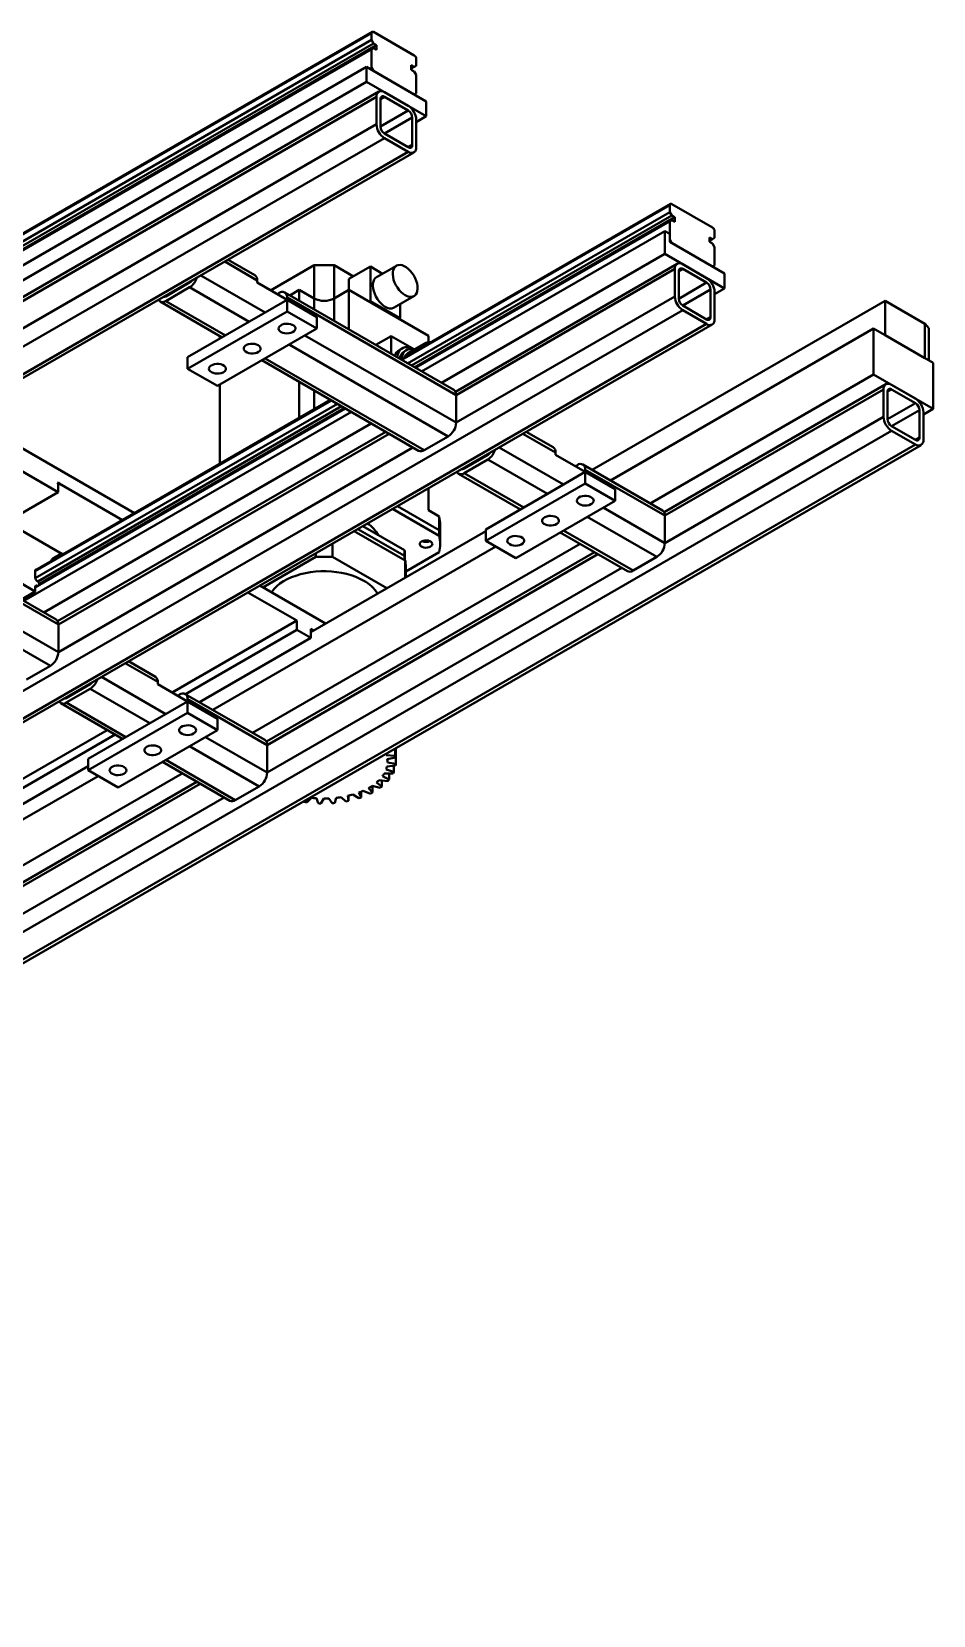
# Model space of a CAD drawing. Header units: millimetres. Extents: x 0 to 1189, y 0 to 841.
# Drawn here: x 843.2 to 971.5, y 367.8 to 593.2 of the extents above; entities that cross this region are included whole.
import ezdxf

# ---------------------------------------------------------------- set-up
doc = ezdxf.new("R2010")
doc.units = ezdxf.units.MM
doc.layers.add('轮廓实线层', color=7, linetype='Continuous', lineweight=40)

msp = doc.modelspace()

# ---------------------------------------------------------------- linework, layer by layer
at = {"layer": '轮廓实线层', "color": 8, "linetype": 'Continuous', "lineweight": 40}
for p, q in [((891.55, 593.002), (801.295, 540.899)), ((893.389, 583.938), (892.823, 583.612)), ((896.783, 581.979), (892.823, 579.693)), ((897.349, 580.999), (893.388, 578.713)), ((897.349, 577.08), (896.783, 576.753)), ((895.836, 546.491), (933.977, 568.509)), ((870.665, 560.481), (875.287, 557.813)), ((934.684, 559.446), (903.571, 541.485)), ((935.815, 559.446), (935.249, 559.119)), ((865.574, 557.542), (865.671, 557.486)), ((865.67, 556.833), (874.155, 551.934)), ((867.27, 558.522), (876.418, 553.24)), ((939.209, 557.487), (935.249, 555.201)), ((862.179, 555.582), (862.276, 555.526)), ((862.276, 554.873), (870.761, 549.975)), ((883.391, 553.676), (883.391, 555.236)), ((886.219, 555.236), (886.219, 552.043)), ((934.684, 555.527), (903.571, 537.566)), ((939.775, 556.507), (935.815, 554.221)), ((939.775, 552.587), (939.209, 552.261)), ((882.075, 549.975), (903.571, 537.566)), ((879.813, 548.668), (902.44, 535.606)), ((876.418, 546.709), (899.046, 533.647)), ((883.391, 539.442), (883.391, 542.143)), ((964.382, 542.301), (933.27, 524.34)), ((965.514, 542.301), (964.948, 541.975)), ((843.722, 516.406), (885.847, 540.725)), ((968.908, 540.342), (964.948, 538.056)), ((969.473, 539.362), (965.513, 537.076)), ((964.382, 538.382), (933.27, 520.421)), ((894.051, 535.989), (847.003, 508.829)), ((917.713, 533.321), (913.091, 535.989)), ((969.473, 535.443), (968.908, 535.116)), ((897.445, 534.029), (847.003, 504.909)), ((908.097, 532.994), (908, 533.05)), ((918.845, 528.748), (909.697, 534.029)), ((904.703, 531.034), (904.606, 531.09)), ((933.27, 520.421), (924.502, 525.482)), ((932.138, 518.461), (922.239, 524.176)), ((928.744, 516.502), (918.845, 522.217)), ((923.749, 518.844), (876.701, 491.684)), ((825.507, 517.318), (847.003, 504.909)), ((927.144, 516.885), (876.701, 487.765)), ((823.244, 516.012), (845.871, 502.95)), ((844.005, 514.365), (843.722, 514.202)), ((861.145, 500.665), (856.523, 503.333)), ((851.529, 500.338), (851.432, 500.394)), ((862.276, 496.092), (853.128, 501.373)), ((848.134, 498.378), (848.037, 498.434)), ((860.013, 494.786), (851.528, 499.684)), ((856.619, 492.826), (848.134, 497.725)), ((875.57, 485.805), (865.67, 491.52)), ((876.701, 487.765), (867.933, 492.826)), ((872.176, 483.846), (862.276, 489.56)), ((867.181, 486.188), (820.133, 459.028)), ((870.575, 484.228), (820.133, 455.108))]:
    msp.add_line(p, q, dxfattribs=at)
at = {"layer": '轮廓实线层', "color": 7, "linetype": 'Continuous', "lineweight": 40}
for p, q in [((891.633, 593.185), (801.3, 541.037)), ((891.55, 593.002), (891.55, 592.022)), ((897.631, 589.818), (891.833, 593.165)), ((891.833, 590.879), (801.295, 538.612)), ((891.55, 590.715), (801.295, 538.612)), ((891.55, 592.022), (801.303, 539.923)), ((891.833, 591.532), (801.642, 539.466)), ((892.257, 591.287), (801.854, 539.098)), ((891.55, 592.022), (891.833, 591.532)), ((891.833, 590.879), (891.55, 590.715)), ((891.55, 590.715), (891.55, 588.102)), ((891.833, 591.532), (892.257, 591.287)), ((892.257, 590.634), (891.833, 590.879)), ((892.257, 591.287), (892.257, 590.634)), ((897.207, 588.43), (897.631, 588.185)), ((897.207, 587.776), (897.207, 588.43)), ((897.631, 588.185), (897.914, 588.348)), ((897.914, 588.348), (897.914, 589.328)), ((890.843, 588.184), (602.344, 421.637)), ((890.843, 586.061), (602.344, 419.514)), ((890.843, 588.184), (890.843, 586.061)), ((890.843, 588.184), (899.328, 583.286)), ((890.843, 586.061), (899.328, 581.163)), ((891.55, 588.102), (891.267, 587.939)), ((891.55, 588.102), (891.833, 587.613)), ((891.833, 587.613), (897.631, 584.265)), ((897.631, 588.185), (897.207, 587.94)), ((897.631, 587.531), (897.207, 587.776)), ((897.914, 587.042), (897.631, 587.531)), ((897.914, 584.429), (897.914, 587.042)), ((892.257, 583.938), (603.758, 417.391)), ((892.589, 584.671), (604.089, 418.123)), ((892.257, 583.938), (892.257, 580.019)), ((896.783, 582.632), (893.389, 584.592)), ((896.783, 581.979), (893.389, 583.938)), ((897.631, 584.265), (897.914, 584.429)), ((892.823, 583.612), (892.823, 579.692)), ((899.328, 581.163), (899.328, 583.286)), ((892.257, 580.019), (603.758, 413.472)), ((897.349, 577.08), (897.349, 580.999)), ((899.328, 581.163), (897.914, 580.346)), ((897.914, 576.753), (897.914, 580.673)), ((893.389, 578.059), (604.889, 411.512)), ((893.389, 578.712), (896.783, 576.753)), ((893.389, 578.059), (896.783, 576.1)), ((896.783, 576.1), (608.283, 409.553)), ((609.083, 409.473), (897.583, 576.021)), ((934.06, 568.693), (895.719, 546.559)), ((933.977, 567.53), (933.977, 568.509)), ((934.26, 568.673), (940.058, 565.326)), ((896.685, 546.002), (933.977, 567.53)), ((897.251, 545.675), (934.26, 567.04)), ((897.675, 545.43), (934.684, 566.795)), ((897.816, 545.348), (934.26, 566.386)), ((897.816, 545.348), (933.977, 566.223)), ((934.26, 567.04), (933.977, 567.53)), ((933.977, 566.223), (934.26, 566.386)), ((933.977, 563.61), (933.977, 566.223)), ((934.684, 566.795), (934.26, 567.04)), ((934.26, 566.386), (934.684, 566.142)), ((934.684, 566.142), (934.684, 566.795)), ((933.27, 564.835), (898.665, 544.858)), ((933.27, 564.835), (933.27, 561.569)), ((933.977, 564.427), (933.27, 564.835)), ((933.977, 563.284), (933.977, 564.427)), ((934.26, 563.12), (933.977, 563.61)), ((940.058, 563.692), (939.634, 563.937)), ((939.634, 563.937), (939.634, 563.284)), ((939.634, 563.448), (940.058, 563.692)), ((940.341, 563.856), (940.058, 563.692)), ((940.341, 564.836), (940.341, 563.856)), ((933.27, 561.569), (901.494, 543.225)), ((933.27, 561.569), (941.755, 556.67)), ((941.755, 558.793), (933.977, 563.284)), ((940.058, 559.773), (934.26, 563.12)), ((939.634, 563.284), (940.058, 563.039)), ((940.058, 563.039), (940.341, 562.549)), ((940.341, 562.549), (940.341, 559.936)), ((874.955, 558.546), (871.134, 560.752)), ((877.186, 556.39), (883.391, 559.972)), ((883.391, 555.236), (883.391, 559.972)), ((883.391, 559.972), (886.219, 559.972)), ((886.219, 559.972), (886.219, 555.236)), ((886.219, 559.972), (888.977, 558.38)), ((891.381, 559.768), (888.34, 558.013)), ((891.381, 559.768), (891.381, 554.869)), ((893.124, 558.762), (891.381, 559.768)), ((895.081, 559.892), (892.252, 558.259)), ((935.015, 560.178), (903.469, 541.967)), ((935.015, 560.178), (903.469, 541.967)), ((934.684, 559.446), (934.684, 555.527)), ((935.249, 559.119), (935.249, 555.2)), ((939.209, 558.14), (935.815, 560.099)), ((939.209, 557.487), (935.815, 559.446)), ((940.341, 559.936), (940.058, 559.773)), ((862.276, 555.526), (865.67, 557.486)), ((865.67, 556.833), (862.276, 554.873)), ((875.287, 557.486), (875.287, 557.813)), ((875.287, 557.486), (879.529, 555.037)), ((888.34, 558.013), (888.34, 556.461)), ((941.755, 556.67), (940.341, 555.854)), ((941.755, 556.67), (941.755, 558.793)), ((861.476, 554.794), (870.293, 549.704)), ((879.529, 555.036), (865.387, 546.872)), ((878.398, 556.017), (878.115, 555.854)), ((903.24, 542.217), (879.198, 556.096)), ((879.529, 555.037), (879.529, 555.364)), ((879.529, 555.364), (903.571, 541.485)), ((879.529, 553.403), (879.529, 555.036)), ((883.772, 552.587), (879.529, 555.036)), ((879.918, 555.681), (881.269, 556.461)), ((881.269, 554.901), (881.269, 556.461)), ((881.269, 556.461), (883.391, 555.236)), ((886.219, 555.236), (888.34, 556.461)), ((888.34, 550.819), (888.34, 556.461)), ((888.34, 556.461), (899.654, 549.929)), ((891.381, 554.869), (891.239, 554.787)), ((891.381, 554.869), (895.624, 552.42)), ((894.752, 553.929), (897.581, 555.562)), ((895.624, 552.42), (895.624, 554.432)), ((922.918, 530.858), (964.594, 554.917)), ((939.775, 552.587), (939.775, 556.507)), ((940.341, 552.261), (940.341, 556.18)), ((964.594, 554.917), (964.594, 550.018)), ((964.594, 554.917), (970.251, 551.651)), ((935.815, 553.567), (647.316, 387.02)), ((879.529, 553.403), (865.387, 545.239)), ((883.772, 550.954), (879.529, 553.403)), ((883.772, 550.954), (883.772, 552.587)), ((895.624, 552.42), (895.482, 552.338)), ((935.815, 554.22), (939.209, 552.261)), ((935.815, 553.567), (939.209, 551.608)), ((939.209, 551.608), (650.71, 385.06)), ((651.51, 384.981), (940.009, 551.528)), ((651.51, 384.981), (940.009, 551.528)), ((869.63, 542.79), (883.772, 550.954)), ((869.956, 549.51), (869.956, 549.899)), ((899.654, 549.024), (899.654, 549.929)), ((925.535, 529.347), (962.968, 550.957)), ((962.968, 550.957), (962.968, 544.424)), ((971.453, 546.058), (962.968, 550.957)), ((964.594, 550.018), (970.251, 546.752)), ((970.251, 551.651), (970.267, 551.66)), ((970.251, 551.651), (970.251, 546.752)), ((970.267, 546.761), (970.267, 551.66)), ((970.267, 551.66), (970.807, 550.992)), ((970.807, 546.432), (970.807, 550.992)), ((894.351, 549.888), (892.152, 548.618)), ((894.351, 549.888), (894.351, 547.349)), ((897.649, 547.983), (894.351, 549.888)), ((895.924, 548.142), (895.5, 547.897)), ((896.457, 547.872), (896.174, 547.709)), ((899.253, 548.909), (896.707, 547.439)), ((865.387, 545.239), (865.387, 546.872)), ((875.95, 546.438), (898.246, 533.567)), ((970.251, 546.752), (970.267, 546.761)), ((970.267, 546.761), (970.294, 546.727)), ((971.453, 539.526), (971.453, 546.058)), ((865.387, 545.239), (869.63, 542.79)), ((881.269, 538.217), (881.269, 543.368)), ((931.193, 526.081), (962.968, 544.424)), ((962.968, 544.424), (971.453, 539.526)), ((869.956, 531.686), (869.956, 542.978)), ((903.571, 541.485), (903.571, 537.566)), ((964.714, 543.034), (933.168, 524.823)), ((964.714, 543.034), (933.168, 524.823)), ((964.382, 542.301), (964.382, 538.382)), ((964.948, 541.975), (964.948, 538.055)), ((968.908, 540.995), (965.514, 542.955)), ((968.908, 540.342), (965.514, 542.301)), ((833.233, 538.872), (857.818, 524.68)), ((888.676, 539.092), (842.097, 512.202)), ((843.722, 514.12), (887.827, 539.582)), ((843.722, 514.12), (887.827, 539.582)), ((885.73, 540.793), (843.726, 516.544)), ((843.729, 515.431), (886.696, 540.235)), ((844.068, 514.973), (887.262, 539.908)), ((844.28, 514.606), (887.686, 539.663)), ((969.473, 535.443), (969.473, 539.362)), ((970.039, 538.709), (971.453, 539.526)), ((970.039, 535.116), (970.039, 539.036)), ((965.514, 536.422), (677.014, 369.875)), ((891.505, 537.459), (844.926, 510.569)), ((965.514, 537.076), (968.908, 535.116)), ((965.514, 536.422), (968.908, 534.463)), ((968.908, 534.463), (680.408, 367.916)), ((681.208, 367.837), (969.708, 534.384)), ((681.208, 367.837), (969.708, 534.384)), ((893.582, 536.26), (846.901, 509.311)), ((893.582, 536.26), (846.901, 509.311)), ((902.44, 535.606), (899.046, 533.647)), ((917.382, 534.053), (913.56, 536.26)), ((904.702, 531.034), (908.097, 532.994)), ((908.097, 532.34), (904.702, 530.381)), ((916.582, 527.442), (908.097, 532.34)), ((917.713, 532.994), (917.713, 533.321)), ((917.713, 532.994), (921.956, 530.545)), ((841.318, 530.939), (846.975, 527.673)), ((903.903, 530.302), (912.719, 525.212)), ((913.188, 525.482), (904.702, 530.381)), ((921.956, 530.544), (916.582, 527.442)), ((920.825, 531.525), (920.541, 531.362)), ((932.938, 525.073), (921.624, 531.604)), ((921.956, 530.545), (921.956, 530.872)), ((933.27, 524.34), (921.956, 530.872)), ((921.956, 528.911), (921.956, 530.544)), ((926.199, 528.095), (921.956, 530.544)), ((846.975, 527.673), (831.135, 518.53)), ((847.025, 529.066), (846.875, 528.98)), ((846.875, 528.98), (846.975, 528.807)), ((847.125, 528.893), (846.975, 528.807)), ((846.975, 528.807), (846.975, 527.673)), ((847.125, 528.893), (847.025, 529.066)), ((856.121, 523.7), (847.125, 528.893)), ((899.654, 525.107), (899.654, 528.232)), ((921.956, 528.911), (907.814, 520.747)), ((916.582, 527.442), (913.188, 525.482)), ((926.199, 526.462), (921.956, 528.911)), ((926.199, 526.462), (926.199, 528.095)), ((901.182, 521.448), (894.543, 525.281)), ((901.182, 522.265), (895.25, 525.689)), ((913.188, 525.482), (907.814, 522.38)), ((912.056, 518.298), (926.199, 526.462)), ((846.671, 509.561), (822.629, 523.44)), ((899.654, 525.107), (901.182, 524.224)), ((901.182, 524.224), (901.182, 522.265)), ((901.305, 521.106), (901.305, 523.066)), ((933.27, 524.34), (933.27, 520.421)), ((822.961, 522.708), (847.003, 508.829)), ((847.481, 518.891), (841.502, 522.342)), ((882.896, 507.753), (907.814, 522.138)), ((889.098, 522.138), (896.344, 517.955)), ((896.231, 518.591), (889.593, 522.423)), ((896.231, 519.408), (890.3, 522.832)), ((901.182, 521.448), (901.182, 522.265)), ((901.305, 520.289), (901.305, 521.106)), ((907.814, 520.747), (907.814, 522.38)), ((907.814, 520.747), (912.056, 518.298)), ((918.376, 521.946), (927.944, 516.423)), ((847.123, 518.762), (846.275, 518.272)), ((868.966, 496.69), (909.226, 519.932)), ((874.624, 493.424), (921.204, 520.314)), ((876.105, 514.123), (883.616, 518.459)), ((923.281, 519.115), (876.599, 492.167)), ((923.281, 519.115), (876.599, 492.167)), ((883.616, 518.973), (883.616, 518.459)), ((885.994, 520.346), (885.994, 518.459)), ((885.994, 518.459), (893.717, 514)), ((896.231, 518.591), (896.231, 519.408)), ((896.305, 517.977), (896.305, 518.656)), ((896.405, 516.373), (901.182, 519.131)), ((932.138, 518.461), (928.744, 516.502)), ((843.722, 515.508), (843.722, 516.488)), ((896.344, 517.955), (896.344, 515.517)), ((896.405, 515.552), (896.405, 517.268)), ((841.502, 514.83), (843.722, 513.549)), ((843.722, 513.549), (843.722, 514.202)), ((875.66, 514.38), (885.017, 508.978)), ((843.722, 513.549), (841.743, 512.406)), ((880.916, 509.386), (873.962, 513.4)), ((880.916, 509.386), (863.193, 499.155)), ((880.916, 508.08), (880.916, 509.386)), ((847.003, 508.829), (847.003, 504.909)), ((880.916, 508.08), (865.077, 498.936)), ((880.916, 508.08), (882.896, 506.937)), ((883.32, 507.998), (882.896, 508.243)), ((882.896, 508.243), (882.896, 506.937)), ((867.057, 497.793), (882.896, 506.937)), ((845.871, 502.95), (842.477, 500.99)), ((860.813, 501.397), (856.992, 503.603)), ((848.134, 498.378), (851.528, 500.337)), ((861.145, 500.338), (861.145, 500.665)), ((861.145, 500.338), (865.387, 497.889)), ((851.528, 499.684), (848.134, 497.725)), ((864.256, 498.869), (863.973, 498.705)), ((876.37, 492.417), (865.056, 498.948)), ((865.387, 497.889), (865.387, 498.215)), ((876.701, 491.684), (865.387, 498.215)), ((847.334, 497.645), (856.151, 492.556)), ((865.387, 497.888), (851.245, 489.724)), ((865.387, 496.255), (851.245, 488.091)), ((865.387, 496.255), (865.387, 497.888)), ((869.63, 495.439), (865.387, 497.888)), ((869.63, 493.806), (865.387, 496.255)), ((853.956, 493.823), (806.625, 466.499)), ((855.488, 485.642), (869.63, 493.806)), ((869.63, 493.806), (869.63, 495.439)), ((855.088, 493.169), (808.508, 466.28)), ((876.701, 491.684), (876.701, 487.765)), ((851.245, 488.091), (851.245, 489.724)), ((861.808, 489.29), (871.376, 483.766)), ((893.644, 490.239), (893.644, 490.473)), ((894.887, 490.153), (893.644, 490.239)), ((893.779, 489.653), (894.94, 489.924)), ((893.805, 489.261), (893.805, 489.659)), ((894.995, 489.001), (893.805, 489.224)), ((894.887, 490.153), (894.887, 491.191)), ((894.94, 489.924), (894.94, 491.221)), ((894.995, 489.001), (894.995, 491.253)), ((810.488, 465.137), (851.245, 488.665)), ((812.398, 464.034), (852.657, 487.276)), ((818.055, 460.768), (864.635, 487.658)), ((851.245, 488.091), (855.488, 485.642)), ((894.047, 486.769), (893.095, 487.239)), ((893.356, 487.641), (894.608, 487.634)), ((894.711, 487.858), (893.619, 488.211)), ((893.739, 488.635), (894.969, 488.77)), ((894.047, 486.769), (894.047, 487.637)), ((894.711, 487.858), (894.711, 488.741)), ((866.712, 486.459), (820.031, 459.51)), ((866.712, 486.459), (820.031, 459.51)), ((875.57, 485.805), (872.176, 483.846)), ((888.867, 484.625), (889.744, 484.109)), ((890.091, 484.225), (889.752, 484.921)), ((890.091, 484.225), (890.091, 485.056)), ((890.356, 485.171), (891.39, 484.764)), ((891.692, 484.917), (891.124, 485.561)), ((891.632, 485.875), (892.783, 485.592)), ((891.692, 484.917), (891.692, 485.86)), ((893.027, 485.776), (892.253, 486.344)), ((892.645, 486.709), (893.87, 486.561)), ((893.027, 485.776), (893.027, 486.663)), ((881.99, 483.745), (881.987, 483.602)), ((881.987, 483.602), (881.987, 483.744)), ((882.375, 483.542), (882.987, 484.172)), ((883.721, 484.103), (883.954, 483.393)), ((884.354, 483.378), (884.742, 484.065)), ((885.485, 484.08), (885.953, 483.41)), ((886.351, 483.44), (886.499, 484.158)), ((887.223, 484.256), (887.908, 483.652)), ((888.288, 483.726), (888.191, 484.447)), ((888.288, 483.726), (888.288, 484.47))]:
    msp.add_line(p, q, dxfattribs=at)
at = {"layer": '轮廓实线层', "color": 7, "linetype": 'Continuous', "lineweight": 40, "flags": 128}
for points in [[(896.331, 555.685), (896.629, 555.542), (896.92, 555.462), (897.193, 555.447), (897.441, 555.497), (897.658, 555.612), (897.836, 555.787), (897.971, 556.019), (898.059, 556.299), (898.097, 556.62), (898.084, 556.974), (898.021, 557.349), (897.909, 557.734), (897.752, 558.12), (897.554, 558.494), (897.321, 558.846), (897.059, 559.166), (896.776, 559.445), (896.481, 559.674), (896.181, 559.847), (895.885, 559.959), (895.603, 560.007), (895.341, 559.989), (895.107, 559.907), (894.909, 559.761), (894.752, 559.557), (894.64, 559.3), (894.577, 558.998), (894.564, 558.66), (894.603, 558.294), (894.69, 557.912), (894.825, 557.525), (895.004, 557.144), (895.22, 556.78), (895.469, 556.442), (895.742, 556.142), (896.032, 555.887), (896.331, 555.685)], [(892.252, 558.259), (892.081, 558.128), (891.924, 557.924), (891.812, 557.667), (891.749, 557.365), (891.736, 557.027), (891.774, 556.661), (891.862, 556.28), (891.997, 555.893), (892.175, 555.511), (892.392, 555.147), (892.64, 554.809), (892.913, 554.509), (893.203, 554.254), (893.502, 554.053)], [(878.681, 550.464), (878.497, 550.602), (878.377, 550.761), (878.33, 550.932), (878.358, 551.105), (878.46, 551.269), (878.629, 551.412), (878.855, 551.527), (879.123, 551.606), (879.417, 551.644), (879.717, 551.638), (880.006, 551.59), (880.265, 551.502), (880.478, 551.379), (880.631, 551.229), (880.715, 551.063), (880.724, 550.889), (880.659, 550.72), (880.522, 550.565), (880.323, 550.435), (880.074, 550.337), (879.791, 550.278), (879.492, 550.262), (879.195, 550.289), (878.919, 550.358), (878.681, 550.464)], [(875.428, 548.587), (875.613, 548.449), (875.732, 548.29), (875.779, 548.118), (875.751, 547.946), (875.649, 547.782), (875.48, 547.639), (875.254, 547.524), (874.986, 547.445), (874.693, 547.407), (874.392, 547.413), (874.103, 547.461), (873.844, 547.549), (873.632, 547.672), (873.478, 547.822), (873.395, 547.988), (873.385, 548.162), (873.451, 548.331), (873.587, 548.486), (873.786, 548.616), (874.035, 548.714), (874.318, 548.773), (874.617, 548.789), (874.915, 548.762), (875.191, 548.693), (875.428, 548.587)], [(895.215, 546.85), (895.224, 546.932), (895.3, 547.287), (895.423, 547.598), (895.592, 547.858), (895.804, 548.062), (896.053, 548.206), (896.336, 548.288), (896.646, 548.304), (896.977, 548.256), (897.322, 548.143), (897.649, 547.983)], [(895.839, 546.628), (895.861, 546.858), (895.935, 547.181), (896.056, 547.459), (896.222, 547.685), (896.429, 547.855), (896.671, 547.965), (896.944, 548.011), (897.24, 547.994), (897.536, 547.918)], [(868.781, 544.749), (868.597, 544.887), (868.478, 545.046), (868.431, 545.218), (868.459, 545.39), (868.561, 545.554), (868.73, 545.697), (868.955, 545.812), (869.223, 545.891), (869.517, 545.929), (869.818, 545.924), (870.107, 545.875), (870.365, 545.787), (870.578, 545.664), (870.731, 545.514), (870.815, 545.348), (870.825, 545.174), (870.759, 545.005), (870.622, 544.85), (870.424, 544.72), (870.175, 544.622), (869.892, 544.563), (869.592, 544.547), (869.295, 544.574), (869.019, 544.643), (868.781, 544.749)], [(921.107, 525.972), (920.923, 526.109), (920.804, 526.269), (920.756, 526.44), (920.785, 526.613), (920.887, 526.776), (921.056, 526.92), (921.281, 527.035), (921.549, 527.114), (921.843, 527.152), (922.144, 527.146), (922.432, 527.098), (922.691, 527.009), (922.904, 526.887), (923.057, 526.737), (923.141, 526.57), (923.151, 526.397), (923.085, 526.227), (922.948, 526.073), (922.749, 525.942), (922.501, 525.845), (922.218, 525.786), (921.918, 525.77), (921.621, 525.797), (921.345, 525.866), (921.107, 525.972)], [(917.855, 524.094), (918.039, 523.957), (918.158, 523.798), (918.206, 523.626), (918.177, 523.453), (918.075, 523.29), (917.906, 523.146), (917.681, 523.032), (917.413, 522.953), (917.119, 522.915), (916.818, 522.92), (916.53, 522.969), (916.271, 523.057), (916.058, 523.18), (915.905, 523.329), (915.821, 523.496), (915.811, 523.67), (915.877, 523.839), (916.014, 523.994), (916.213, 524.124), (916.461, 524.222), (916.744, 524.281), (917.044, 524.297), (917.341, 524.27), (917.617, 524.201), (917.855, 524.094)], [(899.941, 519.922), (900.095, 520.04), (900.184, 520.179), (900.203, 520.326), (900.148, 520.471), (900.025, 520.601), (899.844, 520.705), (899.619, 520.776), (899.369, 520.808), (899.114, 520.797), (898.873, 520.745), (898.668, 520.657), (898.515, 520.538), (898.425, 520.4), (898.407, 520.252), (898.462, 520.108), (898.584, 519.978), (898.765, 519.873), (898.99, 519.803), (899.241, 519.771), (899.496, 519.782), (899.736, 519.833), (899.941, 519.922)], [(911.208, 520.257), (911.023, 520.394), (910.904, 520.554), (910.857, 520.725), (910.885, 520.898), (910.987, 521.062), (911.156, 521.205), (911.382, 521.32), (911.65, 521.399), (911.943, 521.437), (912.244, 521.431), (912.533, 521.383), (912.792, 521.294), (913.005, 521.172), (913.158, 521.022), (913.242, 520.855), (913.251, 520.682), (913.185, 520.512), (913.049, 520.358), (912.85, 520.227), (912.601, 520.13), (912.318, 520.071), (912.019, 520.055), (911.722, 520.082), (911.446, 520.151), (911.208, 520.257)], [(843.722, 516.488), (843.727, 516.549), (843.743, 516.601), (843.77, 516.642), (843.805, 516.671), (843.848, 516.687), (843.896, 516.689), (843.949, 516.677), (843.954, 516.676)], [(877.317, 513.423), (877.396, 513.54), (877.711, 513.932), (878.089, 514.307), (878.525, 514.659), (879.017, 514.986), (879.559, 515.284), (880.148, 515.553), (880.778, 515.788), (881.443, 515.988), (882.137, 516.151), (882.855, 516.276), (883.59, 516.362), (884.336, 516.408), (885.086, 516.413), (885.834, 516.377), (886.572, 516.302), (887.295, 516.186), (887.996, 516.032), (888.669, 515.841), (889.308, 515.615), (889.907, 515.354), (890.462, 515.063)], [(844.005, 514.365), (844.06, 514.34), (844.088, 514.332)], [(844.275, 514.44), (844.282, 514.468), (844.288, 514.528)], [(866.236, 493.316), (866.42, 493.453), (866.54, 493.612), (866.587, 493.784), (866.558, 493.957), (866.457, 494.12), (866.287, 494.264), (866.062, 494.379), (865.794, 494.457), (865.5, 494.495), (865.2, 494.49), (864.911, 494.441), (864.652, 494.353), (864.439, 494.23), (864.286, 494.081), (864.202, 493.914), (864.193, 493.74), (864.258, 493.571), (864.395, 493.416), (864.594, 493.286), (864.843, 493.188), (865.126, 493.13), (865.425, 493.113), (865.722, 493.14), (865.998, 493.209), (866.236, 493.316)], [(861.286, 491.438), (861.47, 491.301), (861.59, 491.141), (861.637, 490.97), (861.609, 490.797), (861.507, 490.634), (861.338, 490.49), (861.112, 490.375), (860.844, 490.296), (860.551, 490.258), (860.25, 490.264), (859.961, 490.312), (859.702, 490.401), (859.489, 490.524), (859.336, 490.673), (859.252, 490.84), (859.243, 491.013), (859.309, 491.183), (859.445, 491.338), (859.644, 491.468), (859.893, 491.565), (860.176, 491.624), (860.475, 491.641), (860.772, 491.613), (861.048, 491.544), (861.286, 491.438)], [(856.336, 487.601), (856.521, 487.738), (856.64, 487.897), (856.687, 488.069), (856.659, 488.242), (856.557, 488.405), (856.388, 488.549), (856.162, 488.664), (855.894, 488.743), (855.601, 488.78), (855.3, 488.775), (855.011, 488.727), (854.752, 488.638), (854.54, 488.515), (854.387, 488.366), (854.303, 488.199), (854.293, 488.026), (854.359, 487.856), (854.495, 487.701), (854.694, 487.571), (854.943, 487.474), (855.226, 487.415), (855.526, 487.398), (855.823, 487.426), (856.099, 487.494), (856.336, 487.601)]]:
    msp.add_lwpolyline(points, dxfattribs=at)
at = {"layer": '轮廓实线层', "color": 7, "linetype": 'Continuous', "lineweight": 40}
for centre, radius, start, end in [((891.723, 593.03), 0.175, 50.79712, 189.21382), ((897.3, 589.3), 0.615, 2.60562, 57.39432), ((892.947, 584.05), 0.699, 50.79673, 189.21404), ((893.168, 583.668), 0.349, 50.79693, 189.21401), ((895.458, 580.561), 2.459, 2.60548, 57.39452), ((896.12, 580.943), 1.229, 2.60553, 57.39441), ((894.714, 580.131), 2.459, 182.60548, 237.39451), ((894.051, 579.748), 1.229, 182.60552, 237.39442), ((897.004, 577.024), 0.349, 230.79695, 9.21399), ((897.225, 576.641), 0.699, 230.79672, 9.21403), ((934.149, 568.537), 0.175, 50.79652, 189.21423), ((939.727, 564.808), 0.615, 2.60505, 57.39495), ((935.374, 559.558), 0.699, 50.79682, 189.21411), ((935.594, 559.175), 0.349, 50.79695, 189.21454), ((864.334, 558.914), 2.474, 302.69628, 343.02896), ((865.09, 558.427), 1.106, 301.66592, 324.23612), ((874.515, 557.905), 0.777, 353.19594, 55.49163), ((937.884, 556.069), 2.459, 2.60539, 57.39455), ((938.547, 556.451), 1.229, 2.6057, 57.3943), ((861.835, 555.404), 0.69, 211.45609, 309.70842), ((862.028, 555.892), 0.442, 261.0625, 304.15177), ((878.84, 555.476), 0.699, 350.78589, 129.20318), ((884.805, 557.966), 3.074, 242.60986, 297.39017), ((937.14, 555.638), 2.459, 182.60545, 237.39449), ((936.478, 555.256), 1.229, 182.60526, 237.39449), ((894.231, 555.043), 1.23, 233.63389, 295.05555), ((939.43, 552.532), 0.349, 230.79711, 9.21364), ((939.651, 552.149), 0.699, 230.7967, 9.21424), ((896.235, 546.705), 1.4, 121.64021, 165.92585), ((896.947, 546.568), 1.378, 124.09711, 176.81975), ((899.732, 548.078), 0.949, 76.71206, 163.28236), ((897.244, 546.582), 1.012, 122.05461, 162.7724), ((902.776, 541.567), 0.799, 354.12824, 54.55932), ((965.072, 542.413), 0.699, 50.79637, 189.2142), ((965.293, 542.031), 0.349, 50.79646, 189.21355), ((967.583, 538.924), 2.459, 2.60567, 57.3944), ((968.245, 539.306), 1.229, 2.60611, 57.39389), ((901.115, 537.677), 2.459, 302.60551, 357.39455), ((966.839, 538.494), 2.459, 182.60538, 237.39468), ((966.176, 538.111), 1.229, 182.60569, 237.39456), ((969.129, 535.387), 0.349, 230.79787, 9.21288), ((969.349, 535.004), 0.699, 230.7969, 9.21366), ((898.577, 534.301), 0.805, 245.69276, 305.61767), ((906.76, 534.422), 2.474, 302.69628, 343.02896), ((907.516, 533.935), 1.106, 301.66592, 324.23612), ((916.941, 533.413), 0.777, 353.19594, 55.49163), ((904.262, 530.912), 0.69, 211.45609, 309.70842), ((904.454, 531.4), 0.442, 261.0625, 304.15177), ((921.266, 530.984), 0.699, 350.78589, 129.20318), ((888.42, 519.372), 4.626, 28.30547, 56.39268), ((895.733, 523.062), 5.572, 0.03509, 12.03899), ((932.475, 524.422), 0.799, 354.12824, 54.55932), ((899.305, 521.978), 1.396, 246.50071, 293.49912), ((899.305, 521.978), 1.396, 246.50717, 293.49266), ((895.733, 521.102), 5.572, 0.03509, 12.03899), ((895.758, 520.289), 5.546, 347.94011, 12.05958), ((884.805, 498.442), 20.051, 86.60046, 93.39954), ((892.428, 518.654), 3.876, 0.02817, 11.2076), ((892.421, 517.837), 3.884, 2.09128, 11.20303), ((930.813, 520.533), 2.459, 302.60551, 357.39455), ((846.613, 517.76), 0.614, 123.41397, 170.53138), ((892.502, 517.267), 3.903, 0.02201, 10.15173), ((928.275, 517.156), 0.805, 245.69276, 305.61767), ((843.894, 514.23), 0.175, 50.79588, 189.21487), ((844.336, 515.536), 0.615, 182.60505, 237.39495), ((843.673, 514.501), 0.615, 2.60489, 57.39486), ((888.064, 510.56), 5.102, 31.71293, 61.96057), ((846.217, 508.915), 0.79, 353.75334, 54.93446), ((844.546, 505.021), 2.459, 302.60548, 357.39453), ((850.192, 501.766), 2.474, 302.69615, 343.02901), ((850.948, 501.278), 1.105, 301.66204, 324.24), ((860.382, 500.761), 0.768, 352.79929, 55.88851), ((847.886, 498.743), 0.442, 261.05497, 304.1593), ((864.698, 498.327), 0.699, 350.78595, 129.20328), ((847.693, 498.256), 0.69, 211.45585, 309.70854), ((875.916, 491.77), 0.79, 353.75334, 54.93446), ((890.419, 489.167), 3.399, 18.37794, 21.85347), ((890.793, 489.261), 3.011, 359.31013, 7.49564), ((891.437, 489.236), 3.57, 11.10878, 14.89016), ((874.245, 487.876), 2.459, 302.60548, 357.39453), ((889.733, 489.706), 4.171, 323.72918, 330.31722), ((890.569, 489.304), 3.24, 340.29174, 348.08642), ((890.943, 489.46), 4.095, 333.5178, 336.96627), ((891.567, 489.263), 3.438, 351.73959, 355.6153), ((885.231, 497.091), 12.985, 283.17325, 286.26195), ((885.996, 494.822), 10.59, 290.77301, 294.31092), ((887.149, 492.557), 8.046, 299.6042, 303.85459), ((886.751, 494.271), 10.578, 296.01126, 297.84071), ((888.487, 490.778), 5.817, 310.336, 315.61136), ((888.214, 491.9), 7.789, 305.92191, 308.16788), ((889.728, 490.265), 5.556, 318.20122, 321.01537), ((871.707, 484.5), 0.805, 245.69296, 305.61751), ((884.692, 499.905), 16.526, 260.58201, 261.94159), ((884.779, 499.242), 15.176, 263.21707, 266.00093), ((884.803, 500.956), 17.583, 267.23341, 268.53863), ((884.805, 499.643), 15.578, 269.76794, 272.50263), ((884.819, 500.745), 17.372, 273.74183, 275.05699), ((884.876, 498.847), 14.778, 276.30407, 279.13721), ((885.029, 499.27), 15.882, 280.44626, 281.84208), ((885.666, 496.877), 13.404, 287.71477, 289.27906)]:
    msp.add_arc(centre, radius, start, end, dxfattribs=at)
at = {"layer": '轮廓实线层', "color": 8, "linetype": 'Continuous', "lineweight": 40}
msp.add_arc((847.461, 518.25), 0.614, 123.3294, 170.53463, dxfattribs=at)
at = {"layer": '轮廓实线层', "color": 7, "linetype": 'Continuous', "lineweight": 40}
msp.add_open_spline([(847.816, 518.905), (847.803, 518.908), (847.708, 518.926), (847.524, 518.907), (847.301, 518.858), (847.178, 518.786), (847.129, 518.756)], degree=3, knots=[0, 0, 0, 0, 0.05486358, 0.40857893, 0.76154156, 1, 1, 1, 1], dxfattribs=at)

doc.saveas('drawing.dxf')
